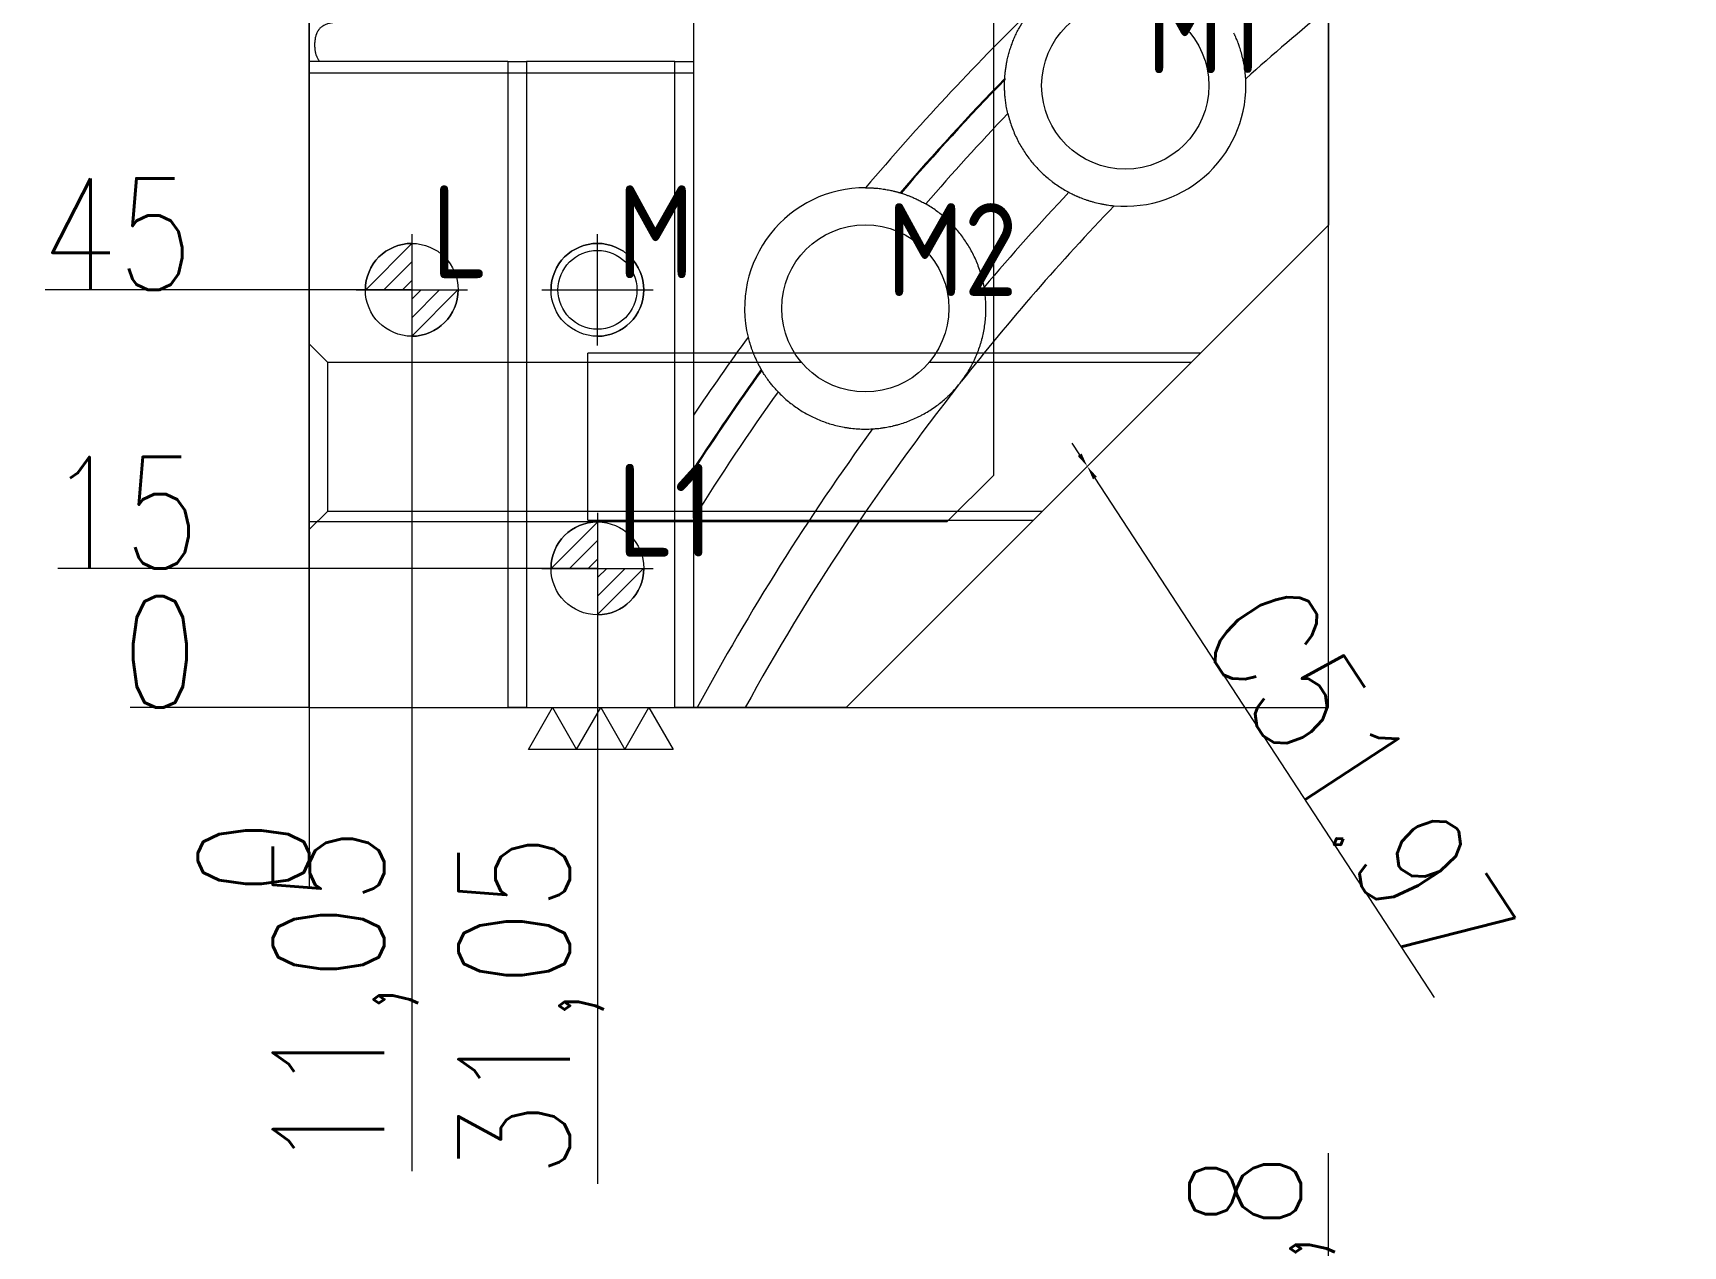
# Model space of a CAD drawing. Header units: millimetres. Extents: x 10039 to 11109, y 34852 to 35396.
# Drawn here: x 10180.9 to 10358.6, y 35052.6 to 35183.2 of the extents above; entities that cross this region are included whole.
import ezdxf

# ---------------------------------------------------------------- set-up
doc = ezdxf.new("R2010")
doc.units = ezdxf.units.MM
doc.linetypes.add('CENTER', pattern=[0])
doc.linetypes.add('DASHED', pattern=[0])
for name, color, linetype, lineweight in [('DIE', 20, 'Continuous', 20), ('DIE_W', 1, 'Continuous', 20), ('DIM', 4, 'Continuous', 20)]:
    doc.layers.add(name, color=color, linetype=linetype, lineweight=lineweight)
doc.styles.add('gbenor', font='gbenor.shx', dxfattribs={"bigfont": 'gbcbig.shx'})
doc.styles.add('TXT', font='txt.shx', dxfattribs={"width": 0.8, "bigfont": 'ctxt.shx'})
doc.dimstyles.new('零件', dxfattribs={"dimscale": 1.5, "dimtxt": 8, "dimasz": 1, "dimexe": 0, "dimexo": 0, "dimgap": 0, "dimtad": 1, "dimtxsty": 'TXT', "dimcen": 0, "dimclrd": 252, "dimclre": 252, "dimclrt": 4, "dimazin": 3, "dimtp": 0.001, "dimtm": 0.001, "dimtfac": 1, "dimtmove": 0, "dimatfit": 3, "dimlwd": 5, "dimlwe": 5})

# ---------------------------------------------------------------- blocks, each defined once
blk = doc.blocks.new('*D1109')
at = {"layer": 'Defpoints', "color": 0}
for p in [(10320.41920051903, 35285.58107125742), (10333.31920051903, 35285.58107125742), (10210.61944862627, 35110.58107125742)]:
    blk.add_point(p, dxfattribs=at)
at = {"layer": 'DIM', "color": 252, "lineweight": 5}
blk.add_line((10320.41920051903, 35285.58107125742), (10356.63348623332, 35285.58107125742), dxfattribs=at)
at = {"layer": 'DIM', "color": 4, "lineweight": 5, "insert": (10344.97634337617, 35291.58107125742), "char_height": 12, "attachment_point": 5, "style": 'TXT'}
blk.add_mtext('175', dxfattribs=at)
blk = doc.blocks.new('*D1110')
at = {"layer": 'Defpoints', "color": 0}
for p in [(10197.71944862627, 35110.58107125742), (10210.61944862627, 35110.58107125742), (10210.61944862627, 35110.58107125742)]:
    blk.add_point(p, dxfattribs=at)
at = {"layer": 'DIM', "color": 252, "lineweight": 5}
blk.add_line((10210.61944862627, 35110.58107125742), (10191.31944862627, 35110.58107125742), dxfattribs=at)
at = {"layer": 'DIM', "color": 4, "lineweight": 5, "insert": (10194.51944862627, 35116.58107125742), "char_height": 12, "attachment_point": 5, "style": 'TXT'}
blk.add_mtext('0', dxfattribs=at)
blk = doc.blocks.new('*D1111')
at = {"layer": 'Defpoints', "color": 0}
for p in [(10197.71944862627, 35125.58107125742), (10241.66730362627, 35125.58107125742), (10210.61944862627, 35110.58107125742)]:
    blk.add_point(p, dxfattribs=at)
at = {"layer": 'DIM', "color": 252, "lineweight": 5}
blk.add_line((10241.66730362627, 35125.58107125742), (10183.54802005484, 35125.58107125742), dxfattribs=at)
at = {"layer": 'DIM', "color": 4, "lineweight": 5, "insert": (10190.63373434056, 35131.58107125742), "char_height": 12, "attachment_point": 5, "style": 'TXT'}
blk.add_mtext('15', dxfattribs=at)
blk = doc.blocks.new('*D1112')
at = {"layer": 'Defpoints', "color": 0}
for p in [(10197.71944862627, 35155.58107125742), (10221.66730362627, 35155.58107125742), (10210.61944862627, 35110.58107125742)]:
    blk.add_point(p, dxfattribs=at)
at = {"layer": 'DIM', "color": 252, "lineweight": 5}
blk.add_line((10221.66730362627, 35155.58107125742), (10182.17659148341, 35155.58107125742), dxfattribs=at)
at = {"layer": 'DIM', "color": 4, "lineweight": 5, "insert": (10189.94802005484, 35161.58107125742), "char_height": 12, "attachment_point": 5, "style": 'TXT'}
blk.add_mtext('45', dxfattribs=at)
blk = doc.blocks.new('*D1113')
at = {"layer": 'Defpoints', "color": 0}
for p in [(10241.66730362627, 35125.58107125742), (10210.61944862627, 35110.58107125742), (10241.66744862627, 35097.68107125742)]:
    blk.add_point(p, dxfattribs=at)
at = {"layer": 'DIM', "color": 252, "lineweight": 5}
for p, q in [((10241.66730362627, 35125.58107125742), (10241.66730362627, 35103.68107125742)), ((10241.66730362627, 35103.68107125742), (10241.66744862626, 35100.68107125742)), ((10241.66744862626, 35100.68107125742), (10241.66744862626, 35059.28107125742))]:
    blk.add_line(p, q, dxfattribs=at)
at = {"layer": 'DIM', "color": 4, "lineweight": 5, "insert": (10234.52459148342, 35078.48107125743), "char_height": 12, "attachment_point": 5, "rotation": 90, "style": 'TXT'}
blk.add_mtext('31,05', dxfattribs=at)
blk = doc.blocks.new('*D1114')
at = {"layer": 'Defpoints', "color": 0}
for p in [(10221.66730362627, 35155.58107125742), (10210.61944862627, 35110.58107125742), (10221.66744862627, 35097.68107125742)]:
    blk.add_point(p, dxfattribs=at)
at = {"layer": 'DIM', "color": 252, "lineweight": 5}
for p, q in [((10221.66730362627, 35155.58107125742), (10221.66730362627, 35103.68107125742)), ((10221.66730362627, 35103.68107125742), (10221.66744862626, 35100.68107125742)), ((10221.66744862626, 35100.68107125742), (10221.66744862626, 35060.65249982885))]:
    blk.add_line(p, q, dxfattribs=at)
at = {"layer": 'DIM', "color": 4, "lineweight": 5, "insert": (10214.52459148342, 35079.16678554314), "char_height": 12, "attachment_point": 5, "rotation": 90, "style": 'TXT'}
blk.add_mtext('11,05', dxfattribs=at)
blk = doc.blocks.new('*D1115')
at = {"layer": 'Defpoints', "color": 0}
for p in [(10210.61944862627, 35110.58107125742), (10210.61944862627, 35110.58107125742), (10210.61944862627, 35097.68107125742)]:
    blk.add_point(p, dxfattribs=at)
at = {"layer": 'DIM', "color": 252, "lineweight": 5}
blk.add_line((10210.61944862627, 35110.58107125742), (10210.61944862627, 35091.28107125742), dxfattribs=at)
at = {"layer": 'DIM', "color": 4, "lineweight": 5, "insert": (10204.61944862627, 35094.48107125743), "char_height": 12, "attachment_point": 5, "rotation": 90, "style": 'TXT'}
blk.add_mtext('0', dxfattribs=at)
blk = doc.blocks.new('*D1116')
at = {"layer": 'Defpoints', "color": 0}
for p in [(10320.41944862627, 35298.48107125743), (10320.41920051903, 35285.58107125742), (10210.61944862627, 35110.58107125742)]:
    blk.add_point(p, dxfattribs=at)
at = {"layer": 'DIM', "color": 252, "lineweight": 5}
for p, q in [((10320.41944862627, 35295.48107125743), (10320.41944862627, 35335.509642686)), ((10320.41920051903, 35292.48107125743), (10320.41944862627, 35295.48107125743)), ((10320.41920051903, 35285.58107125742), (10320.41920051903, 35292.48107125743))]:
    blk.add_line(p, q, dxfattribs=at)
at = {"layer": 'DIM', "color": 4, "lineweight": 5, "insert": (10313.27659148342, 35316.99535697172), "char_height": 12, "attachment_point": 5, "rotation": 90, "style": 'TXT'}
blk.add_mtext('109,8', dxfattribs=at)
blk = doc.blocks.new('*D1122')
at = {"layer": 'Defpoints', "color": 0}
for p in [(10320.41944861627, 35025.58787845768), (10320.41919962627, 35020.58787845768), (10210.61944861627, 34877.3878732997)]:
    blk.add_point(p, dxfattribs=at)
at = {"layer": 'DIM', "color": 252, "lineweight": 5}
for p, q in [((10320.41944861627, 35022.58787845768), (10320.41944861627, 35062.61644988625)), ((10320.41919962627, 35020.58787845768), (10320.41919962627, 35023.58787845768)), ((10320.41919962627, 35023.58787845768), (10320.41944861627, 35022.58787845768))]:
    blk.add_line(p, q, dxfattribs=at)
at = {"layer": 'DIM', "color": 4, "lineweight": 5, "insert": (10313.27659147342, 35044.10216417196), "char_height": 12, "attachment_point": 5, "rotation": 90, "style": 'TXT'}
blk.add_mtext('109,8', dxfattribs=at)
blk = doc.blocks.new('pg_hx_L0')
at = {"color": 230}
for p, q in [((0, 0.5999999999999943), (0, -0.5999999999999943)), ((-0.499992738626716, -0.0026946837586053), (0, 0.4972980548681107)), ((-0.2999999999999972, 0), (0, 0.2999999999999972)), ((-0.5999999999999943, 0), (0.5999999999999943, 0)), ((-0.0999999999999943, 0), (0, 0.0999999999999943)), ((0.499992738626716, 0.0026946837586053), (0, -0.4972980548681107)), ((0.0999999999999943, 0), (0, -0.0999999999999943)), ((0.2999999999999972, 0), (0, -0.2999999999999972))]:
    blk.add_line(p, q, dxfattribs=at)
for start, end in [(90, 180), (270, 0)]:
    blk.add_arc((0, 0), 0.5000000000000003, start, end, dxfattribs=at)
blk = doc.blocks.new('pg_hx_LLL0')
blk.add_blockref('pg_hx_L0', (0, 0))
blk = doc.blocks.new('*D1129')
at = {"layer": 'Defpoints', "color": 0}
for p in [(10294.43337129931, 35136.56719000307), (10294.43446495324, 35136.56551551179)]:
    blk.add_point(p, dxfattribs=at)
at = {"layer": 'DIE', "color": 252, "linetype": 'Continuous', "lineweight": 5}
for p, q in [((10293.61313084834, 35137.82305846855), (10292.79289039737, 35139.07892693403)), ((10294.43337129931, 35136.56719000307), (10294.43446495324, 35136.56551551179)), ((10295.25470540421, 35135.30964704631), (10331.79417209031, 35079.36414484333))]:
    blk.add_line(p, q, dxfattribs=at)
at = {"layer": 'DIE', "color": 252}
for points in [[(10293.40381943743, 35137.68635172673), (10293.82244225926, 35137.95976521038), (10294.43337129931, 35136.56719000307)], [(10295.46401681512, 35135.44635378814), (10295.04539399329, 35135.17294030449), (10294.43446495324, 35136.56551551179)]]:
    blk.add_solid(points, dxfattribs=at)
at = {"layer": 'DIE', "color": 4, "lineweight": 5, "insert": (10323.69379873674, 35102.73900209494), "char_height": 12, "attachment_point": 5, "rotation": 303.1496008146684, "style": 'TXT'}
blk.add_mtext('C51.97', dxfattribs=at)

msp = doc.modelspace()

# ---------------------------------------------------------------- linework, layer by layer
at = {"layer": 'DIE', "color": 2, "linetype": 'Continuous', "lineweight": 5}
for p, q in [((10252.01944862627, 35247.15928325742), (10252.01944862627, 35142.09605425742)), ((10210.61944862627, 35180.18106325742), (10210.61944862627, 35210.58104625742))]:
    msp.add_line(p, q, dxfattribs=at)
at = {"layer": 'DIE', "color": 2, "linetype": 'DASHED', "lineweight": 5, "ltscale": 0.582416241821429}
for p, q in [((10284.31895562627, 35245.58107125742), (10284.31895562627, 35135.58107125742)), ((10279.31895562627, 35130.58107125742), (10284.31895562627, 35135.58107125742)), ((10241.63568062627, 35130.58107125742), (10210.61944862627, 35130.58107125742)), ((10279.31895562627, 35130.58107125742), (10241.69892662628, 35130.58107125742))]:
    msp.add_line(p, q, dxfattribs=at)
at = {"layer": 'DIE', "color": 31, "linetype": 'DASHED', "lineweight": 5, "ltscale": 0.582416241821429}
msp.add_line((10210.61944862627, 35178.94882925743), (10252.01944862627, 35178.94882925743), dxfattribs=at)
at = {"layer": 'DIE', "color": 155, "linetype": 'Continuous', "lineweight": 5}
for p, q in [((10234.00944862627, 35180.18106325742), (10234.00944862627, 35110.58107125742)), ((10250.01944862627, 35110.58107125742), (10250.01944862627, 35180.18106325742))]:
    msp.add_line(p, q, dxfattribs=at)
at = {"layer": 'DIE', "color": 11, "linetype": 'DASHED', "lineweight": 5, "ltscale": 0.582416241821429}
for p, q in [((10212.61944862627, 35147.75661425742), (10210.61944862627, 35149.75661425742)), ((10210.61944862627, 35129.75601425742), (10212.61944862627, 35131.75601425742))]:
    msp.add_line(p, q, dxfattribs=at)
at = {"layer": 'DIE', "color": 6, "linetype": 'DASHED', "lineweight": 5, "ltscale": 0.5748912418214269}
for p, q in [((10306.62387962627, 35148.75631425742), (10240.61944862627, 35148.75631425742)), ((10240.61944862627, 35130.75631425742), (10240.61944862627, 35148.75631425742)), ((10240.61944862627, 35130.75631425742), (10288.62387962627, 35130.75631425742))]:
    msp.add_line(p, q, dxfattribs=at)
at = {"layer": 'DIE', "color": 31, "linetype": 'Continuous', "lineweight": 5}
msp.add_lwpolyline([(10320.41919962627, 35185.93451625743), (10320.41919962627, 35162.55163425743), (10268.44863662627, 35110.58107125742), (10257.58162562628, 35110.58107125742)], dxfattribs=at)
at = {"layer": 'DIE', "color": 42, "linetype": 'Continuous', "lineweight": 5}
for centre, radius in [((10298.51895562627, 35177.58107125742), 9.003499999999997), ((10270.51895562627, 35153.58107125742), 9.003499999999997), ((10241.66730362627, 35155.58107125742), 4.253)]:
    msp.add_circle(centre, radius, dxfattribs=at)
at = {"layer": 'DIE', "color": 155, "linetype": 'Continuous', "lineweight": 5}
for radius, start, end in [(278.6653246961, 134.3439019999981, 139.7102280000516), (257.4741674508331, 129.1911060000708, 131.8019089998851), (275.4775016622, 135.8254170000898, 139.2981510001779), (275.3831063923, 135.8479240000657, 139.2895399998046), (272.6145895318, 136.3469269998996, 139.1109109998651), (262.0057051064804, 136.6957559999283, 139.6931380001091), (257.4741674508331, 136.1859310000039, 141.7589959999403), (278.6653246961, 143.9230950002021, 146.0279430000018), (275.4775016622, 144.3351720001814, 147.0248770002668), (275.3831063923, 144.3437839998647, 147.0551600001646), (257.4741674508331, 141.8743269998953, 151.1591389999757), (272.6145895318, 144.5224129998931, 147.9642059998516), (262.0057051064805, 143.9401860001794, 151.7034310001843)]:
    msp.add_arc((10483.11944262627, 34986.38107125743), radius, start, end, dxfattribs=at)
at = {"layer": 'DIE', "color": 31, "linetype": 'Continuous', "lineweight": 5}
for centre, start, end in [((10298.51895562627, 35177.58107125742), 264.7462799999935, 3.241560000118838), ((10270.51895562627, 35153.58107125742), 320.6744770000365, 322.9588459997656)]:
    msp.add_arc(centre, 13, start, end, dxfattribs=at)
at = {"layer": 'DIE', "color": 2, "linetype": 'Continuous', "lineweight": 5}
msp.add_arc((10270.51895562627, 35153.58107125742), 13, 89.82767899999713, 193.8056440000363, dxfattribs=at)
at = {"layer": 'DIE', "color": 42, "linetype": 'Continuous', "lineweight": 5}
msp.add_arc((10241.66730362627, 35155.58107125742), 5, 270, 180, dxfattribs=at)
at = {"layer": 'DIE', "color": 31, "linetype": 'Continuous', "lineweight": 5}
for points, knots in [([(10213.61944894713, 35184.37266967991), (10213.48964524128, 35184.37266967991), (10213.36154288394, 35184.36661553293), (10213.10863828625, 35184.34227126026), (10212.98383645501, 35184.32398650921), (10212.83002538912, 35184.29207033714), (10212.79948082791, 35184.28524884202), (10212.73914019471, 35184.27077495326), (10212.6496055575, 35184.24778610621), (10212.56297484353, 35184.22085466979), (10212.39357978623, 35184.16130624165), (10212.28578775094, 35184.11408242734), (10212.15773659081, 35184.04343401337), (10212.1324750466, 35184.02872053119), (10212.08315879168, 35183.99839571239), (10212.0107869129, 35183.95144972467), (10211.94311248712, 35183.90003502614), (10211.81379011083, 35183.79094492756), (10211.73559684527, 35183.70989471289), (10211.64733445755, 35183.59684570974), (10211.63020562793, 35183.57370338943), (10211.59720590441, 35183.52670271252), (10211.5494752646, 35183.45497665681), (10211.47833846426, 35183.3293397733), (10211.42964293598, 35183.22234001589), (10211.39597498328, 35183.13963234865), (10211.38522854407, 35183.11165318197), (10211.3646575597, 35183.05486685623), (10211.35481311612, 35183.02599384567), (10211.30818082382, 35182.88065720183), (10211.27891047179, 35182.76097648471), (10211.24487585287, 35182.57660070569), (10211.23519284458, 35182.51432904601), (10211.22303002319, 35182.41969775054), (10211.21937030631, 35182.387949752), (10211.21282965313, 35182.32404118912), (10211.2099566915, 35182.29194198049), (10211.19760470808, 35182.13175121527), (10211.19397693234, 35182.00362132484), (10211.19740566928, 35181.81145955099), (10211.2000437873, 35181.74741116977), (10211.20633159157, 35181.65134708389), (10211.20881702426, 35181.61932713833), (10211.21459496327, 35181.55529013473), (10211.2178916486, 35181.52325622261), (10211.23629635691, 35181.36454727297), (10211.25718622521, 35181.24107015394), (10211.29889596683, 35181.06105604371), (10211.31454285413, 35181.00192278579), (10211.34090634262, 35180.9145643073), (10211.35017735621, 35180.88566863877), (10211.36974477989, 35180.82833377094), (10211.38006205624, 35180.79984087861), (10211.43414129172, 35180.65916722799), (10211.48471774579, 35180.55384769215), (10211.60256451684, 35180.35706297569), (10211.66983044082, 35180.26560543322), (10211.74701574273, 35180.18106279823)], [0, 0, 0, 0, 0.0624999999986174, 0.0624999999986174, 0.1249999999972347, 0.1249999999972347, 0.1406249999970934, 0.1406249999970934, 0.156249999996952, 0.1874999999966658, 0.1874999999966658, 0.2499999999964765, 0.2499999999964765, 0.2656249999964292, 0.2656249999964292, 0.2812499999963819, 0.3124999999966014, 0.3124999999966014, 0.3749999999970401, 0.3749999999970401, 0.3906249999971428, 0.3906249999971428, 0.4062499999972455, 0.4374999999974509, 0.4687499999976564, 0.4687499999976564, 0.4843749999977661, 0.4843749999977661, 0.4999999999978758, 0.4999999999978758, 0.5624999999980539, 0.5624999999980539, 0.5937499999981047, 0.5937499999981047, 0.6093749999981102, 0.6093749999981102, 0.6249999999981157, 0.6249999999981157, 0.6874999999981789, 0.6874999999981789, 0.7187499999982107, 0.7187499999982107, 0.7343749999982405, 0.7343749999982405, 0.7499999999982703, 0.7499999999982703, 0.8124999999983135, 0.8124999999983135, 0.8437499999983749, 0.8437499999983749, 0.8593749999984575, 0.8593749999984575, 0.87499999999854, 0.87499999999854, 0.93749999999927, 0.93749999999927, 1, 1, 1, 1]), ([(10285.5415231622, 35178.34674371466), (10285.54228323374, 35178.35962621623), (10285.54343847161, 35178.37894469554), (10285.54664152979, 35178.42943110724), (10285.54868995486, 35178.46060431485), (10285.55259251098, 35178.51583101636), (10285.55475247403, 35178.54556562484), (10285.55726610742, 35178.57843831797), (10285.5590257109, 35178.60104813197), (10285.55994904183, 35178.61272027651), (10285.56476052142, 35178.67246300317), (10285.56923855832, 35178.72476440148), (10285.57967958233, 35178.83739191731), (10285.58564284063, 35178.89772250389), (10285.59589607829, 35178.99371954201), (10285.59953210451, 35179.02663726105), (10285.60727558573, 35179.09424135083), (10285.61139313737, 35179.12900656924), (10285.62439057408, 35179.23493393455), (10285.63393307402, 35179.30789945761), (10285.65492413794, 35179.45788655464), (10285.66637272798, 35179.53491024439), (10285.70379972876, 35179.77133432063), (10285.73286105464, 35179.93605864215), (10285.77504027446, 35180.14904999857), (10285.78374162715, 35180.19186691268), (10285.80164029238, 35180.27770253455), (10285.81084400931, 35180.32075369521), (10285.83922604183, 35180.45026592319), (10285.85917532846, 35180.53708465357), (10285.92216522703, 35180.79868818603), (10285.96834880884, 35180.97460997372), (10286.06937820732, 35181.32831805134), (10286.12422350467, 35181.50610942427), (10286.19835446202, 35181.72896235865), (10286.21345933255, 35181.77356413308), (10286.24423033431, 35181.86281792626), (10286.25991028873, 35181.90750809721), (10286.30766195252, 35182.04125940514), (10286.34045682974, 35182.13004096249), (10286.44170493657, 35182.39519915154), (10286.51302059087, 35182.57038861474), (10286.66321560577, 35182.91747381379), (10286.74209493461, 35183.08937000851), (10286.90738109741, 35183.42975826775), (10286.99378787993, 35183.59825061514), (10287.26429794685, 35184.09846459662), (10287.4596706508, 35184.42492668346), (10287.69662947941, 35184.78381702019), (10287.72319705386, 35184.82357727481), (10287.77681145229, 35184.90286305176), (10287.80386883378, 35184.94240343902), (10287.88559833561, 35185.06043483417), (10287.94087128773, 35185.13840199625), (10288.10903041696, 35185.37015996899), (10288.22425570463, 35185.52180832485), (10288.34256236952, 35185.67063405766)], [0, 0, 0, 0, 0.0312500000000076, 0.0312500000000076, 0.0625000000000152, 0.0625000000000152, 0.078125000000019, 0.085937500000019, 0.085937500000019, 0.0937500000000189, 0.0937500000000189, 0.1249999999999824, 0.1249999999999824, 0.1562499999999458, 0.1562499999999458, 0.1718749999999348, 0.1718749999999348, 0.1874999999999238, 0.1874999999999238, 0.2187499999999276, 0.2187499999999276, 0.2499999999999314, 0.2499999999999314, 0.3124999999999084, 0.3124999999999084, 0.3281249999999007, 0.3281249999999007, 0.343749999999893, 0.343749999999893, 0.3749999999998775, 0.3749999999998775, 0.4374999999999108, 0.4374999999999108, 0.499999999999944, 0.499999999999944, 0.5156249999999116, 0.5156249999999116, 0.5312499999998793, 0.5312499999998793, 0.5624999999999022, 0.5624999999999022, 0.6249999999999393, 0.6249999999999393, 0.6874999999999765, 0.6874999999999765, 0.7500000000000135, 0.7500000000000135, 0.8750000000000959, 0.8750000000000959, 0.8906250000001071, 0.8906250000001071, 0.9062500000001183, 0.9062500000001183, 0.9375000000001332, 0.9375000000001332, 1, 1, 1, 1]), ([(10311.49815546998, 35178.31616563558), (10311.48341107288, 35178.57650020831), (10311.46096934694, 35178.83407281234), (10311.40149817814, 35179.34340762637), (10311.36446603316, 35179.59517214081), (10311.29854675751, 35179.96811542498), (10311.27484505795, 35180.09164435879), (10311.24311921319, 35180.24502222233), (10311.23666268426, 35180.27567539418), (10311.22359340448, 35180.33663711559), (10311.20374366659, 35180.42762156266), (10311.18318196074, 35180.51723487938), (10311.11317301413, 35180.81290791355), (10311.05246004691, 35181.03975126297), (10310.92449262919, 35181.47386616444), (10310.85722709704, 35181.6811471231), (10310.77960452692, 35181.90277949657), (10310.77095301444, 35181.92724412487), (10310.75360303855, 35181.97584785023), (10310.74490527911, 35181.99998423184), (10310.71888694797, 35182.07153277035), (10310.70159651369, 35182.11821091815), (10310.64997552049, 35182.25524274899), (10310.61589542603, 35182.34259743158), (10310.51532339105, 35182.59300881384), (10310.45049036291, 35182.7444734228), (10310.37447927232, 35182.91473254249), (10310.35952926344, 35182.94782598568), (10310.33019412137, 35183.01208272856), (10310.31579100775, 35183.04328396529), (10310.27376110752, 35183.13345270849), (10310.24725088811, 35183.18913086589), (10310.22243572689, 35183.24044813268)], [0, 0, 0, 0, 0.1250000000000815, 0.1250000000000815, 0.250000000000163, 0.250000000000163, 0.3125000000002041, 0.3125000000002041, 0.3281250000002115, 0.3281250000002115, 0.3437500000002188, 0.3750000000001591, 0.3750000000001591, 0.4999999999999569, 0.4999999999999569, 0.6249999999997548, 0.6249999999997548, 0.6406249999997675, 0.6406249999997675, 0.6562499999997803, 0.6562499999997803, 0.687499999999796, 0.687499999999796, 0.7499999999998206, 0.7499999999998206, 0.8749999999998722, 0.8749999999998722, 0.9062499999999049, 0.9062499999999049, 0.9374999999999376, 0.9374999999999376, 1, 1, 1, 1]), ([(10285.87385614791, 35174.56420754532), (10285.82180092621, 35174.78239553929), (10285.77703456853, 35174.99504804973), (10285.71939916538, 35175.30458775082), (10285.70177350123, 35175.40619287754), (10285.66946085364, 35175.60604272567), (10285.65476964987, 35175.70432679342), (10285.61484220228, 35175.99310512879), (10285.57258339373, 35176.36238408051), (10285.53587632188, 35176.86388559627), (10285.52507464558, 35177.15937743391), (10285.51907415181, 35177.43325287301), (10285.51847262558, 35177.55938138269), (10285.52009503535, 35177.78759495748), (10285.52231549321, 35177.88967767511), (10285.5277439186, 35178.0671895896), (10285.53094672216, 35178.1426148858), (10285.53385800951, 35178.20336343876)], [0, 0, 0, 0, 0.1250000000000024, 0.1250000000000024, 0.1875000000000036, 0.1875000000000036, 0.2500000000000048, 0.2500000000000048, 0.3750000000000041, 0.5000000000000033, 0.6250000000000027, 0.6250000000000027, 0.7500000000000019, 0.7500000000000019, 0.8750000000000009, 0.8750000000000009, 1, 1, 1, 1]), ([(10285.87385472038, 35174.56421352884), (10285.93380359739, 35174.3129389745), (10286.00020553333, 35174.06773010043), (10286.14473959796, 35173.58839701899), (10286.22287433242, 35173.35427513841), (10286.38996506973, 35172.89630780587), (10286.47892281621, 35172.67246391061), (10286.66694626401, 35172.23441902277), (10286.76601316172, 35172.02021909806), (10287.07753470731, 35171.39133785599), (10287.30426175721, 35170.99033176181), (10287.79270765998, 35170.22207608464), (10288.05443962925, 35169.85483818824), (10288.61123955838, 35169.15267078757), (10288.90631262381, 35168.81774580627), (10289.52927455163, 35168.17977282246), (10289.85716253342, 35167.87672398061), (10290.24480897612, 35167.55402568592), (10290.28814225453, 35167.51842418587), (10290.37533407014, 35167.44773109999), (10290.41920060953, 35167.41263337967), (10290.55146551657, 35167.3082075998), (10290.81875926675, 35167.10274150424), (10291.09435980475, 35166.90744442859), (10291.65676836135, 35166.53054621931), (10292.04661205746, 35166.29749852342), (10292.45214012091, 35166.08351703009)], [0, 0, 0, 0, 0.0625000000000206, 0.0625000000000206, 0.1250000000000412, 0.1250000000000412, 0.1875000000000617, 0.1875000000000617, 0.2500000000000823, 0.2500000000000823, 0.3750000000001231, 0.3750000000001231, 0.5000000000001639, 0.5000000000001639, 0.6250000000002047, 0.6250000000002047, 0.7500000000002455, 0.7500000000002455, 0.7656250000002456, 0.7656250000002456, 0.7812500000002456, 0.7812500000002456, 0.8125000000002099, 0.8750000000001398, 0.8750000000001398, 1, 1, 1, 1]), ([(10270.55805356937, 35166.58101246217), (10270.77546748144, 35166.58035857453), (10270.9931575911, 35166.5742539234), (10271.23841904126, 35166.56117590693), (10271.26570151043, 35166.55963482403), (10271.32008825874, 35166.55639122037), (10271.40143481881, 35166.5512824052), (10271.4820768327, 35166.54545596221), (10271.64240794299, 35166.53287998964), (10271.74802614433, 35166.5232649907), (10271.95662185121, 35166.50175655931), (10272.0595997369, 35166.48986288261), (10272.26276535474, 35166.46399068622), (10272.36295373141, 35166.45001183318), (10272.48631287437, 35166.43136802043), (10272.5109245229, 35166.42757544049), (10272.55976260357, 35166.41990752334), (10272.63242596211, 35166.40828477849), (10272.70331135821, 35166.39632831221), (10272.84271057947, 35166.37204698594), (10272.93248519454, 35166.35536793801), (10273.10562405486, 35166.32143730393), (10273.18898925628, 35166.30418511829), (10273.34908065294, 35166.26953444809), (10273.42580865257, 35166.25213515077), (10273.53561834958, 35166.22627423469), (10273.57141862387, 35166.21767382987), (10273.64029157857, 35166.20083816326), (10273.67347013392, 35166.19257876349), (10273.76928341459, 35166.16835484949), (10273.82820459345, 35166.15294440134), (10273.93620213818, 35166.124019447), (10273.98527985299, 35166.11050405456), (10274.05133745632, 35166.09197847856), (10274.07209438083, 35166.08609475438), (10274.10128942187, 35166.07775021228), (10274.11070781569, 35166.07504592917), (10274.12883885267, 35166.06981939203), (10274.13753597692, 35166.0673016488), (10274.17919569049, 35166.05519828109), (10274.20669699613, 35166.04706806038), (10274.25019230457, 35166.03411849603), (10274.26618734262, 35166.02929858299), (10274.27628702513, 35166.02624938137)], [0, 0, 0, 0, 0.124999999997577, 0.124999999997577, 0.1406249999973988, 0.1406249999973988, 0.1562499999972206, 0.1874999999968642, 0.1874999999968642, 0.2499999999966463, 0.2499999999966463, 0.3124999999964285, 0.3124999999964285, 0.3749999999962106, 0.3749999999962106, 0.3906249999961551, 0.3906249999961551, 0.4062499999960996, 0.4374999999964305, 0.4374999999964305, 0.4999999999970925, 0.4999999999970925, 0.5624999999977545, 0.5624999999977545, 0.6249999999984163, 0.6249999999984163, 0.6562499999987484, 0.6562499999987484, 0.6874999999990806, 0.6874999999990806, 0.7499999999994464, 0.7499999999994464, 0.8124999999998123, 0.8124999999998123, 0.8437499999999942, 0.8437499999999942, 0.8593750000000859, 0.8593750000000859, 0.8750000000001777, 0.8750000000001777, 0.9375000000000888, 0.9375000000000888, 1, 1, 1, 1]), ([(10274.37484243074, 35165.99606761951), (10274.41604078268, 35165.98327211083), (10274.4673125585, 35165.967134587), (10274.58897834805, 35165.92769031856), (10274.72976557852, 35165.88107486035), (10274.99516009033, 35165.78744193309), (10275.31157282984, 35165.66723706999), (10275.67578971432, 35165.51698597438), (10275.94832361918, 35165.39407544426), (10276.23464128761, 35165.2582302429), (10276.38469237812, 35165.18384129992), (10276.69748977375, 35165.02033941165), (10276.86023674873, 35164.93122813536), (10277.02877377349, 35164.83372711464)], [0, 0, 0, 0, 0.125, 0.125, 0.25, 0.375, 0.5, 0.625, 0.75, 0.75, 0.875, 0.875, 1, 1, 1, 1]), ([(10283.31628774716, 35155.86761516059), (10283.26792640075, 35156.13828401815), (10283.21197790495, 35156.40195632252), (10283.08648605779, 35156.9168449375), (10283.0169380511, 35157.16805675023), (10282.86541903493, 35157.65916775032), (10282.78344507986, 35157.89906409009), (10282.65183380085, 35158.25107690573), (10282.59519117117, 35158.39611495165), (10282.53636390513, 35158.53918035891), (10282.5126594277, 35158.59624989238), (10282.50070848416, 35158.62473431012), (10282.46471584203, 35158.70967616407), (10282.34313333019, 35158.9910095258), (10282.21368827071, 35159.26351855321), (10281.99718266841, 35159.68904006802), (10281.88423181657, 35159.89655281208), (10281.53206121263, 35160.50427617326), (10281.27956931711, 35160.88972667551), (10280.74194261336, 35161.6245648021), (10280.45679390207, 35161.97393580485), (10279.85527586553, 35162.63832965349), (10279.22252586501, 35163.26836177693), (10278.52812661503, 35163.83068165176), (10277.80235843002, 35164.35851887688), (10277.42379490434, 35164.60520209836), (10277.02876906966, 35164.83372983586)], [0, 0, 0, 0, 0.0624999999999324, 0.0624999999999324, 0.1249999999998648, 0.1249999999998648, 0.1874999999997972, 0.1874999999997972, 0.218749999999772, 0.2265624999997753, 0.2265624999997753, 0.2343749999997786, 0.2343749999997786, 0.2499999999997853, 0.3124999999997939, 0.3124999999997939, 0.3749999999998022, 0.3749999999998022, 0.4999999999998418, 0.4999999999998418, 0.6249999999998813, 0.6249999999998813, 0.7499999999999208, 0.8749999999999605, 0.8749999999999605, 1, 1, 1, 1]), ([(10292.45214012091, 35166.08351703009), (10292.55268079396, 35166.03046560084), (10292.66925832191, 35165.97060850869), (10292.93446827396, 35165.84074312539), (10293.08310556571, 35165.77071836488), (10293.26963740786, 35165.68799867804), (10293.29065262116, 35165.67874424971), (10293.3331355534, 35165.66017319316), (10293.39745749149, 35165.63225843159), (10293.46356162558, 35165.60420365821), (10293.59812661456, 35165.54799614105), (10293.69097646797, 35165.51039451786), (10293.97888511186, 35165.39787669246), (10294.18327021609, 35165.32324814179), (10294.42751238275, 35165.24166635912), (10294.45484982451, 35165.23263468873), (10294.50992578858, 35165.2146440698), (10294.5376927476, 35165.20567613784), (10294.62131401018, 35165.17898205353), (10294.67751871252, 35165.16145485651), (10294.84747855887, 35165.10973269005), (10294.96257833208, 35165.07639766856), (10295.31309542104, 35164.98023089181), (10295.55371766184, 35164.92123991494), (10295.86287011985, 35164.85514460721), (10295.92512038343, 35164.84230749019), (10296.05045672508, 35164.8174277069), (10296.11353233134, 35164.80538888863), (10296.30293788509, 35164.77069476579), (10296.42980087782, 35164.74938968966), (10296.81210691042, 35164.69103086936), (10297.06926358092, 35164.65953053681), (10297.32859373299, 35164.63568446261)], [0, 0, 0, 0, 0.1250000000007451, 0.1250000000007451, 0.2500000000014901, 0.2500000000014901, 0.2656250000014828, 0.2656250000014828, 0.2812500000014753, 0.3125000000014629, 0.3125000000014629, 0.375000000001438, 0.375000000001438, 0.5000000000013881, 0.5000000000013881, 0.5156250000012953, 0.5156250000012953, 0.5312500000012025, 0.5312500000012025, 0.5625000000010181, 0.5625000000010181, 0.6250000000006446, 0.6250000000006446, 0.7500000000002889, 0.7500000000002889, 0.7812500000002, 0.7812500000002, 0.8125000000001109, 0.8125000000001109, 0.8749999999999336, 0.8749999999999336, 1, 1, 1, 1]), ([(10280.89559481452, 35145.75002068792), (10281.04171650813, 35145.94364121457), (10281.32174365634, 35146.33721635979), (10281.70598052709, 35146.94612586145), (10281.9385940927, 35147.36423723974), (10282.15948811597, 35147.7883887067), (10282.26407530568, 35148.00348452901), (10282.46147657837, 35148.43971898504), (10282.55429077023, 35148.66085760205), (10282.72798569126, 35149.10922832509), (10282.80886669724, 35149.33646036059), (10282.90233898677, 35149.62437131716), (10282.92064469332, 35149.68212824104), (10282.95637495394, 35149.79765364801), (10283.00869290433, 35149.9710942177), (10283.05720019031, 35150.14496442104), (10283.14918524207, 35150.49319985586), (10283.20380416564, 35150.72601896787), (10283.29986127865, 35151.19252427424), (10283.34129864666, 35151.42621178429), (10283.41117828215, 35151.89391541656), (10283.43961943589, 35152.12793381199), (10283.46715684506, 35152.42024154256), (10283.47225625473, 35152.47862326962), (10283.48161990271, 35152.59480375413), (10283.49442970984, 35152.76837632704), (10283.50362144699, 35152.93976048879), (10283.51742797618, 35153.27933709837), (10283.52052351534, 35153.50147985644), (10283.51708133554, 35153.82703441314), (10283.51458773751, 35153.93427292719), (10283.50897920946, 35154.09301158233), (10283.50679848142, 35154.1455709678), (10283.50184165948, 35154.2499450904), (10283.49906226606, 35154.3017956358), (10283.48386850028, 35154.55725845795), (10283.46750271136, 35154.75096513181), (10283.4294144443, 35155.11520828603), (10283.40768486694, 35155.28576855839), (10283.38203019561, 35155.46301200741), (10283.37916124194, 35155.48251336434), (10283.37341502182, 35155.52097955806), (10283.36477791002, 35155.57791177648), (10283.35611949395, 35155.63253438105), (10283.33885838732, 35155.7386681682), (10283.32742541785, 35155.80527982824), (10283.31628774716, 35155.86761516059)], [0, 0, 0, 0, 0.062499999999961, 0.124999999999922, 0.187499999999883, 0.187499999999883, 0.249999999999844, 0.249999999999844, 0.3124999999998049, 0.3124999999998049, 0.374999999999766, 0.374999999999766, 0.3906249999997687, 0.3906249999997687, 0.4062499999997715, 0.4374999999997771, 0.4374999999997771, 0.4999999999997813, 0.4999999999997813, 0.5624999999997855, 0.5624999999997855, 0.6249999999997896, 0.6249999999997896, 0.6406249999997976, 0.6406249999997976, 0.6562499999998057, 0.6874999999998155, 0.6874999999998155, 0.7499999999998418, 0.7499999999998418, 0.7812499999998583, 0.7812499999998583, 0.7968749999998669, 0.7968749999998669, 0.8124999999998754, 0.8124999999998754, 0.8749999999999071, 0.8749999999999071, 0.9374999999999386, 0.9374999999999386, 0.9453124999999416, 0.9453124999999416, 0.9531249999999444, 0.9687499999999688, 0.9687499999999688, 1, 1, 1, 1]), ([(10257.89451521416, 35150.47889270915), (10257.94646117293, 35150.26749654496), (10258.00349963899, 35150.05828208079), (10258.09647516419, 35149.74784087007), (10258.13676045882, 35149.61919591024), (10258.17894750197, 35149.49145879906), (10258.1959737931, 35149.44043733291), (10258.20456208511, 35149.41496576136), (10258.23044422182, 35149.33897758005), (10258.24789025339, 35149.28878218417), (10258.33599985542, 35149.04013151074), (10258.40931958876, 35148.84861883254), (10258.50313019667, 35148.61897413681), (10258.5219991123, 35148.57353491427), (10258.5599099679, 35148.48365889969), (10258.5789830052, 35148.4391531912), (10258.63587816014, 35148.30835667309), (10258.67352129766, 35148.224432537), (10258.74780493222, 35148.06310930498), (10258.78444624945, 35147.98570944308), (10258.83829974203, 35147.87458553304), (10258.8649486951, 35147.82026920014), (10258.89110617741, 35147.76785382575), (10258.90842629576, 35147.73333764786), (10258.91703659606, 35147.71627502476), (10258.95954878554, 35147.63247721216), (10258.99197512495, 35147.56999515604), (10259.05326357405, 35147.45390053172), (10259.08212669504, 35147.40028735375), (10259.1224004371, 35147.32652720653), (10259.14178114203, 35147.29131507601), (10259.15995163858, 35147.25863638761), (10259.17178701956, 35147.2374194007), (10259.1775736069, 35147.22708097636), (10259.20568435125, 35147.17700925918), (10259.2452376842, 35147.10753206327), (10259.27367328874, 35147.05848452904), (10259.29630937983, 35147.01961382069), (10259.30472854246, 35147.00526496261), (10259.31006235816, 35146.99618565997)], [0, 0, 0, 0, 0.1250000000007401, 0.1250000000007401, 0.18750000000111, 0.2031250000011641, 0.2031250000011641, 0.218750000001218, 0.218750000001218, 0.2500000000013116, 0.2500000000013116, 0.3750000000015369, 0.3750000000015369, 0.4062500000015097, 0.4062500000015097, 0.4375000000014826, 0.4375000000014826, 0.5000000000014281, 0.5000000000014281, 0.5625000000013737, 0.5625000000013737, 0.5937500000013411, 0.6093750000014054, 0.6093750000014054, 0.6250000000014698, 0.6250000000014698, 0.6875000000012325, 0.6875000000012325, 0.7500000000009952, 0.7500000000009952, 0.7812500000008729, 0.7968750000008118, 0.7968750000008118, 0.8125000000007506, 0.8125000000007506, 0.8750000000005004, 0.9375000000002502, 0.9375000000002502, 1, 1, 1, 1]), ([(10261.11776561874, 35144.60233905289), (10260.98328636059, 35144.74314568229), (10260.85832521549, 35144.88030292653), (10260.62570149273, 35145.14574836686), (10260.51804037912, 35145.27403760731), (10260.31853555741, 35145.52026829609), (10260.13484989527, 35145.75615238891), (10259.90298365941, 35146.07469183596), (10259.71158455403, 35146.35385589729), (10259.55803408605, 35146.58970250942), (10259.47954807743, 35146.71553580114), (10259.41253766452, 35146.82447624001), (10259.38476969492, 35146.87049965294), (10259.36262395637, 35146.90752120759)], [0, 0, 0, 0, 0.125, 0.125, 0.25, 0.25, 0.375, 0.5, 0.625, 0.75, 0.875, 0.875, 1, 1, 1, 1]), ([(10271.31326246699, 35140.60536024901), (10271.43964692528, 35140.61309686376), (10271.58170150507, 35140.62363820119), (10271.89337798177, 35140.65298310744), (10272.06303359457, 35140.67178497969), (10272.29097578723, 35140.70232678756), (10272.33736038246, 35140.70878806291), (10272.43169576558, 35140.72246730518), (10272.47941563292, 35140.72965217273), (10272.62392528515, 35140.75225175451), (10272.72216007709, 35140.76872567216), (10273.02196396415, 35140.82269401021), (10273.22861514558, 35140.86473715863), (10273.54686388934, 35140.9381435084), (10273.65433050364, 35140.96433529179), (10273.87176113221, 35141.02036677246), (10273.98078059002, 35141.0499633845), (10274.30839040509, 35141.14355637653), (10274.5275477636, 35141.21236313681), (10274.96603828439, 35141.36316607409), (10275.18537584089, 35141.44516116776), (10275.62316483873, 35141.62269179444), (10275.84161882914, 35141.71822643488), (10276.16795108781, 35141.87195918876), (10276.27597884928, 35141.92469602056), (10276.49019971982, 35142.03296994589), (10276.59644632397, 35142.08853219285), (10276.91258338921, 35142.25945812386), (10277.11987195413, 35142.37905813439), (10277.52743376722, 35142.62943081945), (10277.72770731838, 35142.76020346401), (10278.12113276048, 35143.03288736879), (10278.31428491457, 35143.17479846587), (10278.69332219628, 35143.46981994613), (10278.87920760767, 35143.62293000802), (10279.10690224786, 35143.82141873019), (10279.15220794266, 35143.86147179606), (10279.24234932289, 35143.94229220568), (10279.28718770023, 35143.98306279631), (10279.42070979142, 35144.10618715544), (10279.50849693909, 35144.18943875536), (10279.7681911584, 35144.44268441202), (10280.10467643932, 35144.7896488657), (10280.42164350044, 35145.15518928447), (10280.57520921229, 35145.34263949716)], [0, 0, 0, 0, 0.0624999999999065, 0.0624999999999065, 0.124999999999813, 0.124999999999813, 0.1406249999996617, 0.1406249999996617, 0.1562499999995104, 0.1562499999995104, 0.1874999999993889, 0.1874999999993889, 0.2499999999991458, 0.2499999999991458, 0.2812499999991243, 0.2812499999991243, 0.3124999999991028, 0.3124999999991028, 0.3749999999992695, 0.3749999999992695, 0.4374999999994361, 0.4374999999994361, 0.4999999999996027, 0.4999999999996027, 0.5312499999996844, 0.5312499999996844, 0.5624999999997661, 0.5624999999997661, 0.6249999999997272, 0.6249999999997272, 0.6874999999996885, 0.6874999999996885, 0.7499999999996496, 0.7499999999996496, 0.8124999999996109, 0.8124999999996109, 0.8281249999996434, 0.8281249999996434, 0.8437499999996758, 0.8437499999996758, 0.8749999999997407, 0.8749999999997407, 0.9374999999998702, 1, 1, 1, 1]), ([(10261.11776186545, 35144.60234298275), (10261.43337095709, 35144.27188392006), (10261.76277940429, 35143.96175532528), (10262.44777084103, 35143.38019694243), (10263.15894637241, 35142.83735042781), (10263.92152724125, 35142.37057207854), (10264.71021124654, 35141.94234961801), (10265.11759933751, 35141.74750894045), (10265.95983475887, 35141.39820364401), (10266.39466907738, 35141.24372141211), (10267.06944798154, 35141.04488828073), (10267.29813952871, 35140.98410675614), (10267.76353673245, 35140.87418975861), (10268.00024117505, 35140.82505264031), (10268.36177601796, 35140.76071399241), (10268.48344429098, 35140.74082121917), (10268.72834703067, 35140.70438503179), (10268.85164205243, 35140.68782867461), (10269.22414397829, 35140.64329652497), (10269.47596294335, 35140.62044895302), (10269.98713063692, 35140.5894306323), (10270.24647764637, 35140.58125677346), (10270.77343370492, 35140.58089197164), (10271.04104007446, 35140.58869617651), (10271.31326246699, 35140.60536024901)], [0, 0, 0, 0, 0.124999999999958, 0.124999999999958, 0.249999999999916, 0.3749999999998739, 0.3749999999998739, 0.4999999999998319, 0.4999999999998319, 0.6249999999997901, 0.6249999999997901, 0.6874999999997689, 0.6874999999997689, 0.7499999999997479, 0.7499999999997479, 0.7812499999997609, 0.7812499999997609, 0.8124999999997741, 0.8124999999997741, 0.8749999999998492, 0.8749999999998492, 0.9374999999999246, 0.9374999999999246, 1, 1, 1, 1]), ([(10252.01944894713, 35142.09605402246), (10252.01944894713, 35141.81002940969), (10252.01944894713, 35141.52431008938), (10252.01944894713, 35140.95349189321), (10252.01944894713, 35140.66839260167), (10252.01944894713, 35140.31244126981), (10252.01944894713, 35140.24127227948), (10252.01944894713, 35140.09897834788), (10252.01944894713, 35140.02802553549), (10252.01944894713, 35139.81609770952), (10252.01944894713, 35139.67591023783), (10252.01944894713, 35139.39785217072), (10252.01944894713, 35139.25998097293), (10252.01944894713, 35138.9867395149), (10252.01944894713, 35138.85136820484), (10252.01944894713, 35138.58339785042), (10252.01944894713, 35138.45079690911), (10252.01944894713, 35138.25427536339), (10252.01944894713, 35138.18906367447), (10252.01944894713, 35138.06019496111), (10252.01944894713, 35137.99650806819), (10252.01944894713, 35137.80783574868), (10252.01944894713, 35137.68522331376), (10252.01944894713, 35137.4474158798), (10252.01944894713, 35137.33220818076), (10252.01944894713, 35137.19389672389), (10252.01944894713, 35137.16648804024), (10252.01944894713, 35137.11244416785), (10252.01944894713, 35137.03265743504), (10252.01944894713, 35136.95685361426), (10252.01944894713, 35136.81105398868), (10252.01944894713, 35136.7215264652), (10252.01944894713, 35136.62169409321), (10252.01944894713, 35136.59265864131), (10252.01944894713, 35136.56509480879), (10252.01944894713, 35136.54705881089), (10252.01944894713, 35136.53818919652), (10252.01944894713, 35136.4949059758), (10252.01944894713, 35136.46366427461), (10252.01944894713, 35136.40843215596), (10252.01944894713, 35136.38444018359), (10252.01944894713, 35136.35437038683), (10252.01944894713, 35136.34533487439), (10252.01944894713, 35136.32933927074), (10252.01944894713, 35136.32236296739), (10252.01944894713, 35136.31654603239)], [0, 0, 0, 0, 0.1249999999999904, 0.1249999999999904, 0.2499999999999807, 0.2499999999999807, 0.2812499999999813, 0.2812499999999813, 0.3124999999999818, 0.3124999999999818, 0.3749999999999828, 0.3749999999999828, 0.437499999999984, 0.437499999999984, 0.499999999999985, 0.499999999999985, 0.5624999999999861, 0.5624999999999861, 0.5937499999999921, 0.5937499999999921, 0.6249999999999979, 0.6249999999999979, 0.6875000000000099, 0.6875000000000099, 0.7500000000000218, 0.7500000000000218, 0.7656250000000248, 0.7656250000000248, 0.7812500000000276, 0.8125000000000334, 0.8125000000000334, 0.8750000000000453, 0.8750000000000453, 0.8906250000000451, 0.8984375000000419, 0.8984375000000419, 0.9062500000000387, 0.9062500000000387, 0.9375000000000258, 0.9375000000000258, 0.9687500000000128, 0.9687500000000128, 0.9843750000000064, 0.9843750000000064, 1, 1, 1, 1]), ([(10252.01944894713, 35130.98918984063), (10252.01944894713, 35131.31120379921), (10252.01944894713, 35131.62303473266), (10252.01944894713, 35132.22486375728), (10252.01944894713, 35132.5148645654), (10252.01944894713, 35133.07125867326), (10252.01944894713, 35133.3376558313), (10252.01944894713, 35133.65453297699), (10252.01944894713, 35133.71710130866), (10252.01944894713, 35133.84058427594), (10252.01944894713, 35134.02280525368), (10252.01944894713, 35134.19594805196), (10252.01944894713, 35134.52992486064), (10252.01944894713, 35134.73617445614), (10252.01944894713, 35135.11455451271), (10252.01944894713, 35135.28668733738), (10252.01944894713, 35135.59517033146), (10252.01944894713, 35135.73152374634), (10252.01944894713, 35135.96635032129), (10252.01944894713, 35136.06482802313), (10252.01944894713, 35136.14304226596)], [0, 0, 0, 0, 0.1249999999999998, 0.1249999999999998, 0.2499999999999997, 0.2499999999999997, 0.3749999999999995, 0.3749999999999995, 0.4062499999999986, 0.4062499999999986, 0.4374999999999977, 0.4999999999999992, 0.4999999999999992, 0.6249999999999993, 0.6249999999999993, 0.7499999999999996, 0.7499999999999996, 0.8749999999999997, 0.8749999999999997, 1, 1, 1, 1]), ([(10252.01944894713, 35130.98919717159), (10252.01944894713, 35130.16298896882), (10252.01944894713, 35128.91894931089), (10252.01944894713, 35127.66754601115), (10252.01944894713, 35126.83160886275), (10252.01944894713, 35126.41296068569), (10252.01944894713, 35124.31632408687), (10252.01944894713, 35122.62809130497), (10252.01944894713, 35119.22821625452), (10252.01944894713, 35117.51657473543), (10252.01944894713, 35114.06815458004), (10252.01944894713, 35112.3313768349), (10252.01944894713, 35110.58107125742)], [0, 0, 0, 0, 0.1250000000000006, 0.1875000000000009, 0.1875000000000009, 0.2500000000000012, 0.2500000000000012, 0.5000000000000008, 0.5000000000000008, 0.7500000000000002, 0.7500000000000002, 1, 1, 1, 1]), ([(10257.58162610808, 35110.58107125742), (10257.3224261647, 35110.58107125742), (10257.06496451431, 35110.58107125742), (10256.55348253668, 35110.58107125742), (10256.29946166088, 35110.58107125742), (10255.98418600275, 35110.58107125742), (10255.92124390809, 35110.58107125742), (10255.82700384333, 35110.58107125742), (10255.79559086978, 35110.58107125742), (10255.73300477857, 35110.58107125742), (10255.57711571122, 35110.58107125742), (10255.42409078219, 35110.58107125742), (10255.06229509196, 35110.58107125742), (10254.82835638969, 35110.58107125742), (10254.37544491646, 35110.58107125742), (10254.15646263577, 35110.58107125742), (10253.89297513898, 35110.58107125742), (10253.84071022883, 35110.58107125742), (10253.73811369485, 35110.58107125742), (10253.68768841133, 35110.58107125742), (10253.53902397236, 35110.58107125742), (10253.44339280814, 35110.58107125742), (10253.16699723189, 35110.58107125742), (10252.9966673192, 35110.58107125742), (10252.76337340096, 35110.58107125742), (10252.68932373199, 35110.58107125742), (10252.60167509165, 35110.58107125742), (10252.58439145398, 35110.58107125742), (10252.55032487179, 35110.58107125742), (10252.53352053226, 35110.58107125742), (10252.48404851868, 35110.58107125742), (10252.4523468721, 35110.58107125742), (10252.42191493975, 35110.58107125742)], [0, 0, 0, 0, 0.1249999999997704, 0.1249999999997704, 0.2499999999995407, 0.2499999999995407, 0.2812499999996911, 0.2812499999996911, 0.2968749999997668, 0.2968749999997668, 0.3124999999998424, 0.3750000000001451, 0.3750000000001451, 0.5000000000007514, 0.5000000000007514, 0.6250000000013577, 0.6250000000013577, 0.6562500000015093, 0.6562500000015093, 0.687500000001661, 0.687500000001661, 0.7500000000016391, 0.7500000000016391, 0.8750000000012843, 0.8750000000012843, 0.9375000000009772, 0.9375000000009772, 0.9531250000007864, 0.9531250000007864, 0.9687500000005952, 0.9687500000005952, 1, 1, 1, 1])]:
    msp.add_open_spline(points, degree=3, knots=knots, dxfattribs=at)
for points in [[(10285.54152316803, 35178.34674381337), (10285.53868716052, 35178.29867614412), (10285.53613545143, 35178.25088582542), (10285.53385800483, 35178.20336334099)], [(10274.27628695691, 35166.02624940198), (10274.30923436542, 35166.01630222898), (10274.34208590921, 35166.00624123919), (10274.37484249871, 35165.9960675984)], [(10259.36262399291, 35146.9075211465), (10259.34501603431, 35146.93695678676), (10259.32749517125, 35146.96651125853), (10259.31006232205, 35146.99618572143)], [(10252.01944894713, 35136.14304214764), (10252.01944894713, 35136.20089984784), (10252.01944894713, 35136.25873448921), (10252.01944894713, 35136.31654615038)], [(10252.42191493975, 35110.58107125742), (10252.28773916614, 35110.58107125742), (10252.15358386909, 35110.58107125742), (10252.01944894713, 35110.58107125742)]]:
    msp.add_open_spline(points, degree=3, dxfattribs=at)
at = {"layer": 'DIE_W', "color": 4, "linetype": 'Continuous', "lineweight": 5}
for p, q in [((10232.01944862627, 35180.18106325742), (10210.61944862627, 35180.18106325742)), ((10210.61944862627, 35110.58107125742), (10210.61944862627, 35180.18106325742)), ((10232.00944862627, 35180.18106325742), (10232.00944862627, 35110.58107125742)), ((10232.01944862627, 35180.18106325742), (10234.01944862627, 35180.18106325742)), ((10250.01944862627, 35180.18106325742), (10234.01944862627, 35180.18106325742)), ((10250.01944862627, 35180.18106325742), (10252.01944862627, 35180.18106325742)), ((10210.61944862627, 35110.58107125742), (10232.01944862627, 35110.58107125742)), ((10234.01944862627, 35110.58107125742), (10232.01944862627, 35110.58107125742)), ((10234.01944862627, 35110.58107125742), (10250.01944862627, 35110.58107125742)), ((10252.01944862627, 35110.58107125742), (10250.01944862627, 35110.58107125742))]:
    msp.add_line(p, q, dxfattribs=at)
at = {"layer": 'DIE_W', "color": 4, "linetype": 'CENTER', "lineweight": 5, "ltscale": 0.582416241821429}
for p, q in [((10241.66730362627, 35149.58107125742), (10241.66730362627, 35161.58107125742)), ((10235.66730362627, 35155.58107125742), (10247.66730362627, 35155.58107125742))]:
    msp.add_line(p, q, dxfattribs=at)
at = {"layer": 'DIE_W', "color": 4, "linetype": 'DASHED', "lineweight": 5, "ltscale": 0.582416241821429}
for p, q in [((10263.65319362627, 35147.75661425742), (10212.61944862627, 35147.75661425742)), ((10212.61944862627, 35131.75601425742), (10212.61944862627, 35147.75661425742)), ((10305.62418062627, 35147.75661425742), (10277.38469162627, 35147.75661425742)), ((10212.61944862627, 35131.75601425742), (10289.62358062627, 35131.75601425742))]:
    msp.add_line(p, q, dxfattribs=at)
at = {"layer": 'DIE_W', "color": 1, "linetype": 'Continuous', "lineweight": 5}
msp.add_line((10241.69892662628, 35130.58107125742), (10241.63568062627, 35130.58107125742), dxfattribs=at)
for centre in [(10221.66730362627, 35155.58107125742), (10241.66730362627, 35125.58107125742)]:
    msp.add_circle(centre, 5.0001, dxfattribs=at)
at = {"layer": 'DIE_W', "color": 4, "linetype": 'Continuous', "lineweight": 5}
msp.add_circle((10241.66730362627, 35155.58107125742), 5, dxfattribs=at)
at = {"layer": 'DIM', "color": 252, "linetype": 'DASHED', "lineweight": 5, "ltscale": 0.582416241821429}
msp.add_lwpolyline([(10210.61944862627, 35110.58107125742), (10320.41920051903, 35110.58107125742), (10320.41920051903, 35285.58107125742), (10210.61944862627, 35285.58107125742)], close=True, dxfattribs=at)
at = {"layer": 'DIM', "linetype": 'Continuous', "lineweight": 5}
msp.add_lwpolyline([(10234.22521999221, 35106.08107125742), (10236.82329620356, 35110.58107125742), (10239.42137241492, 35106.08107125742), (10242.01944862627, 35110.58107125742), (10244.61752483762, 35106.08107125742), (10247.21560104898, 35110.58107125742), (10249.81367726033, 35106.08107125742), (10234.22521999221, 35106.08107125742)], close=True, dxfattribs=at)

# ---------------------------------------------------------------- block references
at = {"layer": 'DIE', "lineweight": 5, "ltscale": 0.582416241821429, "xscale": 10, "yscale": 10, "zscale": 10}
for p in [(10221.66730362627, 35155.58107125742), (10241.66730362627, 35125.58107125742)]:
    msp.add_blockref('pg_hx_LLL0', p, dxfattribs=at)

# ---------------------------------------------------------------- texts
at = {"layer": 'DIM', "color": 4, "lineweight": 5, "style": 'gbenor'}
for s, p in [('M1', (10300.80444262627, 35178.91603725742)), ('L', (10223.79244462628, 35156.83603825742)), ('M', (10243.79244262627, 35156.83603725742)), ('M2', (10272.80444262627, 35154.91603725742)), ('L1', (10243.79244462628, 35126.83603825742))]:
    msp.add_text(s, height=10, dxfattribs=at).set_placement(p)

# ---------------------------------------------------------------- dimensions: what is measured, and where the dimension line sits
at = {"layer": 'DIE', "linetype": 'Continuous', "lineweight": 5}
dim = msp.add_diameter_dim_2p(p1=(10294.43337129931, 35136.56719000307), p2=(10294.43446495324, 35136.56551551179), text='C51.97', dimstyle='零件', dxfattribs=at)
dim.commit()
dim.dimension.update_dxf_attribs({"geometry": '*D1129', "text_midpoint": (10318.67032487481, 35099.45804029107), "dimtype": 163})
at = {"layer": 'DIM', "lineweight": 5}
for feature_location, offset, dtype, origin, picture, middle in [((10320.41920051903, 35285.58107125742), (0.00024810723880364094, 12.900000000016007), 1, (10210.61944862627, 35110.58107125742), '*D1116', (10313.27659148342, 35316.99535697172)), ((10320.41920051903, 35285.58107125742), (12.899999999999636, 0), 0, (10210.61944862627, 35110.58107125742), '*D1109', (10344.97634337617, 35291.58107125742)), ((10221.66730362627, 35155.58107125742), (-23.947854999998526, 0), 0, (10210.61944862627, 35110.58107125742), '*D1112', (10189.94802005484, 35161.58107125742)), ((10221.66730362627, 35155.58107125742), (0.0001449999999749707, -57.89999999999418), 1, (10210.61944862627, 35110.58107125742), '*D1114', (10214.52459148342, 35079.16678554314)), ((10241.66730362627, 35125.58107125742), (-43.947854999998526, 0), 0, (10210.61944862627, 35110.58107125742), '*D1111', (10190.63373434056, 35131.58107125742)), ((10210.61944862627, 35110.58107125742), (-12.899999999999636, 0), 0, (10210.61944862627, 35110.58107125742), '*D1110', (10194.51944862627, 35116.58107125742)), ((10241.66730362627, 35125.58107125742), (0.0001449999999749707, -27.89999999999418), 1, (10210.61944862627, 35110.58107125742), '*D1113', (10234.52459148342, 35078.48107125743)), ((10210.61944862627, 35110.58107125742), (0, -12.89999999999418), 1, (10210.61944862627, 35110.58107125742), '*D1115', (10204.61944862627, 35094.48107125743)), ((10320.41919962627, 35020.58787845768), (0.00024898999981814995, 5), 1, (10210.61944861627, 34877.3878732997), '*D1122', (10313.27659147342, 35044.10216417196))]:
    dim = msp.add_ordinate_dim(feature_location=feature_location, offset=offset, dtype=dtype, origin=origin, dimstyle='零件', dxfattribs=at)
    dim.commit()
    dim.dimension.update_dxf_attribs({"geometry": picture, "text_midpoint": middle})

doc.saveas('drawing.dxf')
